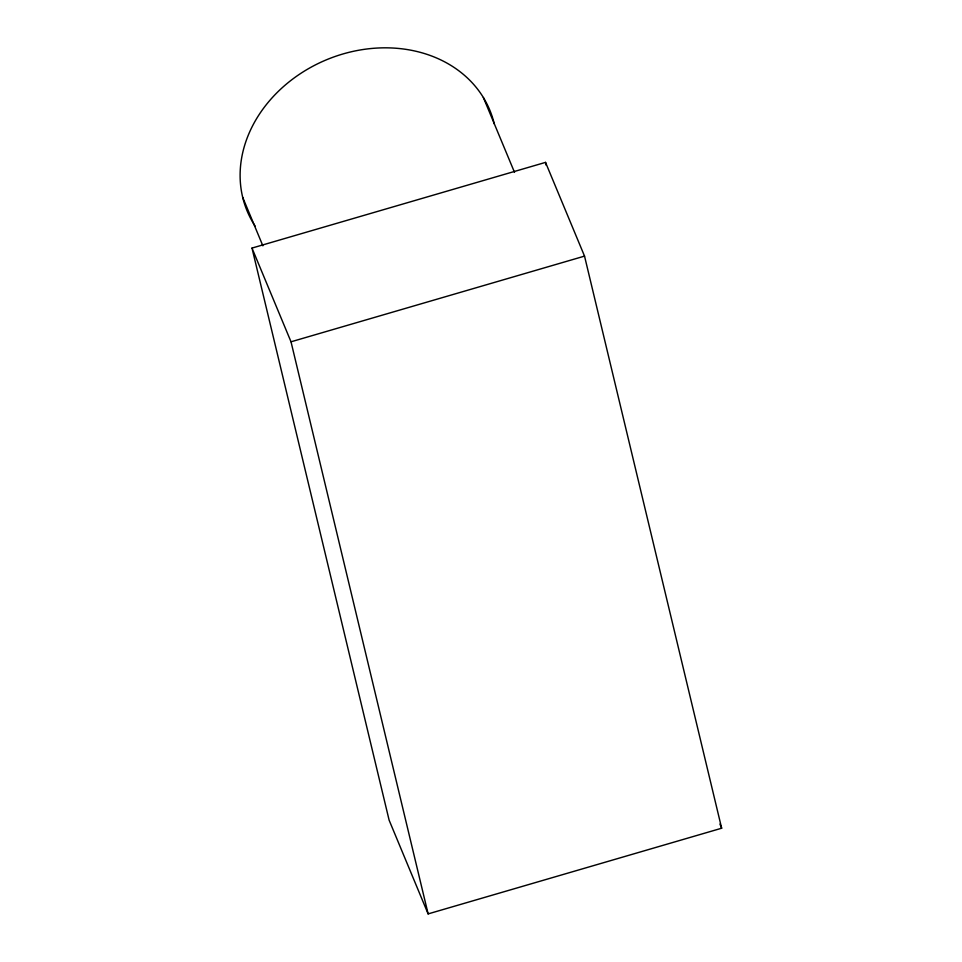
<?xml version="1.0" encoding="UTF-8"?>
<svg xmlns="http://www.w3.org/2000/svg" width="962" height="962" viewBox="0 0 962 962"><rect width="100%" height="100%" fill="white"/><g stroke="black" fill="none" stroke-linecap="round" stroke-linejoin="round"><path stroke-width="1.44" d="M251.996 248.076L545.526 162.386L584.535 256.12L721.656 828.222L428.126 913.9L389.117 820.165L251.996 248.076L291.017 341.799L428.126 913.9M291.017 341.799L584.535 256.12M483.369 97.511L514.526 172.366M719.937 824.085L721.656 828.222M242.677 197.294L262.866 245.815M545.526 162.386L546.224 165.308M255.098 226.034A131.397 109.199 -22.6 0 1 325.144 60.341A131.397 109.199 -22.6 0 1 494.264 123.857"/></g></svg>
